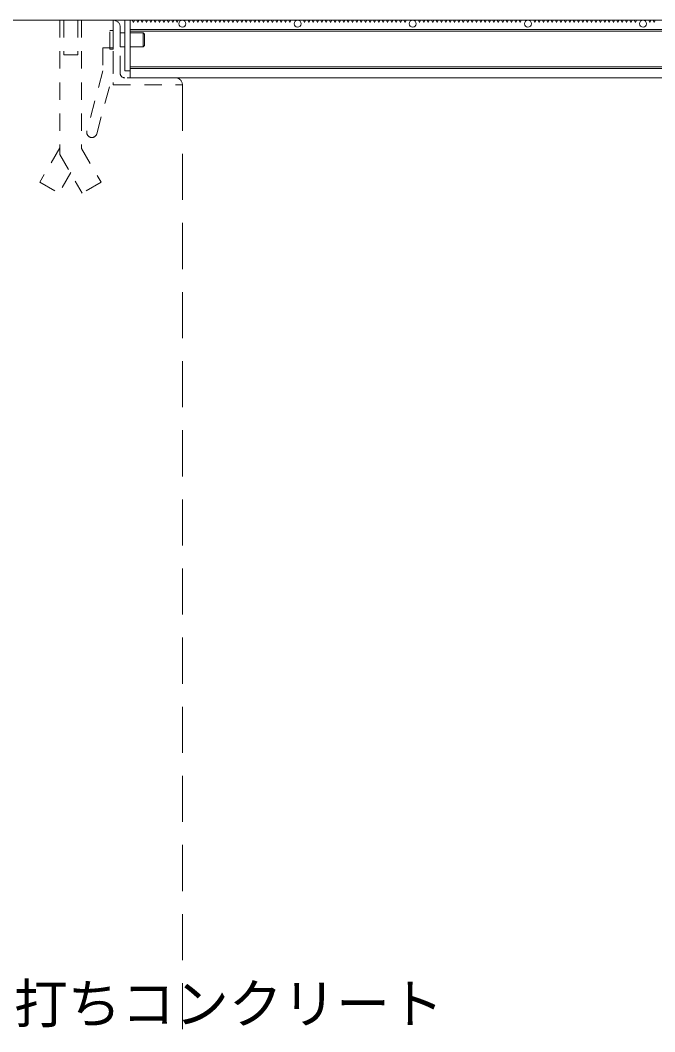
# Model space of a CAD drawing. Units: millimetres at full size; details may follow other scales. Extents: x 77366 to 106166, y -28085 to 6898.
# Drawn here: x 102975 to 103526, y -3610 to -2732 of the extents above; entities that cross this region are included whole.
import ezdxf
from ezdxf.enums import TextEntityAlignment as Align

# ---------------------------------------------------------------- set-up
doc = ezdxf.new("R2010")
doc.units = ezdxf.units.MM
doc.header["$LTSCALE"] = 50
doc.linetypes.add('USER1', pattern=[0.54, 0.3, -0.24])
doc.linetypes.add('USER2', pattern=[1.2, 0.8, -0.4])
for name, color, linetype, lineweight in [('受枠', 3, 'USER2', 9), ('引出線', 4, 'Continuous', 13), ('本体', 2, 'Continuous', 20), ('ｲﾝｻｰﾄ', 3, 'USER1', 9), ('ｸﾞﾚｰﾁﾝｸﾞ', 7, 'Continuous', 5)]:
    doc.layers.add(name, color=color, linetype=linetype, lineweight=lineweight)
doc.styles.add('ＭＳ ゴシック', font='')
doc.styles.get('ＭＳ ゴシック').set_extended_font_data('MS Gothic')

msp = doc.modelspace()

# ---------------------------------------------------------------- linework, layer by layer
at = {"layer": '受枠', "linetype": 'USER1'}
for p, q in [((103055.8, -2731.94), (103055.8, -2787.94)), ((103061.8, -2777.94), (103061.8, -2737.94)), ((103052.8, -2756.94), (103052.8, -2740.94)), ((103055.8, -2740.94), (103052.8, -2740.94)), ((103055.8, -2756.94), (103055.8, -2740.94)), ((103061.8, -2754.94), (103061.8, -2742.94)), ((103061.8, -2742.94), (103065.8, -2742.94)), ((103065.8, -2754.94), (103065.8, -2742.94)), ((103070.3, -2754.94), (103070.3, -2742.94)), ((103070.3, -2742.94), (103081.8, -2742.94)), ((103081.8, -2754.94), (103081.8, -2742.94)), ((103082.8, -2743.94), (103081.8, -2742.94)), ((103082.8, -2753.94), (103082.8, -2743.94)), ((103055.8, -2755.94), (103046.8, -2755.94)), ((103046.8, -2755.94), (103046.8, -2775.94)), ((103055.8, -2756.94), (103052.8, -2756.94)), ((103055.8, -2775.94), (103055.8, -2755.94)), ((103061.8, -2754.94), (103065.8, -2754.94)), ((103070.3, -2754.94), (103081.8, -2754.94)), ((103081.8, -2754.94), (103082.8, -2753.94)), ((103046.8, -2775.94), (103032.82, -2828.1)), ((103041.51, -2830.43), (103055.49, -2778.27)), ((103109.8, -2781.94), (103065.8, -2781.94)), ((103055.8, -2787.94), (103115.8, -2787.94))]:
    msp.add_line(p, q, dxfattribs=at)
for centre, radius, start, end in [((103055.8, -2737.94), 6, 0, 90), ((103046.8, -2775.94), 9, 345, 0), ((103065.8, -2777.94), 4, 180, 270), ((103109.8, -2787.94), 6, 0, 90), ((103037.17, -2829.26), 4.5, 165, 345)]:
    msp.add_arc(centre, radius, start, end, dxfattribs=at)
at = {"layer": '本体'}
msp.add_line((102921.8, -2731.94), (103909.8, -2731.94), dxfattribs=at)
at = {"layer": '本体', "linetype": 'USER2', "lineweight": 9}
msp.add_line((103115.8, -2787.94), (103115.8, -3931.94), dxfattribs=at)
at = {"layer": 'ｲﾝｻｰﾄ'}
for p, q in [((103009.3, -2731.94), (103009.3, -2848.41)), ((103009.3, -2731.94), (103028.3, -2731.94)), ((103012.72, -2731.94), (103012.72, -2761.94)), ((103024.88, -2731.94), (103024.88, -2761.94)), ((103028.3, -2731.94), (103028.3, -2843.32)), ((103012.72, -2761.94), (103024.88, -2761.94)), ((103009.3, -2842.61), (102992.08, -2872.44)), ((103028.3, -2843.32), (103045.21, -2872.62)), ((103009.3, -2848.41), (103028.75, -2882.12)), ((103018.8, -2864.16), (103008.53, -2881.94)), ((102992.08, -2872.44), (103008.53, -2881.94)), ((103045.21, -2872.62), (103028.75, -2882.12))]:
    msp.add_line(p, q, dxfattribs=at)
at = {"layer": 'ｸﾞﾚｰﾁﾝｸﾞ'}
for p, q in [((103065.8, -2731.94), (103070.3, -2731.94)), ((103065.8, -2731.94), (103065.8, -2775.94)), ((103070.3, -2731.94), (103761.3, -2731.94)), ((103070.3, -2731.94), (103070.3, -2781.94)), ((103070.3, -2731.94), (103072.3, -2731.94)), ((103070.3, -2731.94), (103070.3, -2775.94)), ((103072.3, -2731.94), (103073.2, -2734.04)), ((103073.2, -2734.04), (103074.1, -2731.94)), ((103074.1, -2731.94), (103076.1, -2731.94)), ((103076.1, -2731.94), (103077, -2734.04)), ((103077, -2734.04), (103077.9, -2731.94)), ((103077.9, -2731.94), (103079.9, -2731.94)), ((103079.9, -2731.94), (103080.8, -2734.04)), ((103080.8, -2734.04), (103081.7, -2731.94)), ((103081.7, -2731.94), (103083.7, -2731.94)), ((103083.7, -2731.94), (103084.6, -2734.04)), ((103084.6, -2734.04), (103085.5, -2731.94)), ((103085.5, -2731.94), (103087.5, -2731.94)), ((103087.5, -2731.94), (103088.4, -2734.04)), ((103088.4, -2734.04), (103089.3, -2731.94)), ((103089.3, -2731.94), (103091.3, -2731.94)), ((103091.3, -2731.94), (103092.2, -2734.04)), ((103092.2, -2734.04), (103093.1, -2731.94)), ((103093.1, -2731.94), (103095.1, -2731.94)), ((103095.1, -2731.94), (103096, -2734.04)), ((103096, -2734.04), (103096.9, -2731.94)), ((103096.9, -2731.94), (103098.9, -2731.94)), ((103098.9, -2731.94), (103099.8, -2734.04)), ((103099.8, -2734.04), (103100.7, -2731.94)), ((103100.7, -2731.94), (103102.7, -2731.94)), ((103102.7, -2731.94), (103103.6, -2734.04)), ((103103.6, -2734.04), (103104.5, -2731.94)), ((103104.5, -2731.94), (103106.5, -2731.94)), ((103106.5, -2731.94), (103107.4, -2734.04)), ((103107.4, -2734.04), (103108.3, -2731.94)), ((103108.3, -2731.94), (103110.3, -2731.94)), ((103110.3, -2731.94), (103111.2, -2734.04)), ((103111.2, -2734.04), (103112.1, -2731.94)), ((103118.8, -2731.94), (103120.8, -2731.94)), ((103120.8, -2731.94), (103121.7, -2734.04)), ((103121.7, -2734.04), (103122.6, -2731.94)), ((103122.6, -2731.94), (103124.6, -2731.94)), ((103124.6, -2731.94), (103125.5, -2734.04)), ((103125.5, -2734.04), (103126.4, -2731.94)), ((103126.4, -2731.94), (103128.4, -2731.94)), ((103128.4, -2731.94), (103129.3, -2734.04)), ((103129.3, -2734.04), (103130.2, -2731.94)), ((103130.2, -2731.94), (103132.2, -2731.94)), ((103132.2, -2731.94), (103133.1, -2734.04)), ((103133.1, -2734.04), (103134, -2731.94)), ((103134, -2731.94), (103136, -2731.94)), ((103136, -2731.94), (103136.9, -2734.04)), ((103136.9, -2734.04), (103137.8, -2731.94)), ((103137.8, -2731.94), (103139.8, -2731.94)), ((103139.8, -2731.94), (103140.7, -2734.04)), ((103140.7, -2734.04), (103141.6, -2731.94)), ((103141.6, -2731.94), (103143.6, -2731.94)), ((103143.6, -2731.94), (103144.5, -2734.04)), ((103144.5, -2734.04), (103145.4, -2731.94)), ((103145.4, -2731.94), (103147.4, -2731.94)), ((103147.4, -2731.94), (103148.3, -2734.04)), ((103148.3, -2734.04), (103149.2, -2731.94)), ((103149.2, -2731.94), (103151.2, -2731.94)), ((103151.2, -2731.94), (103152.1, -2734.04)), ((103152.1, -2734.04), (103153, -2731.94)), ((103153, -2731.94), (103155, -2731.94)), ((103155, -2731.94), (103155.9, -2734.04)), ((103155.9, -2734.04), (103156.8, -2731.94)), ((103156.8, -2731.94), (103158.8, -2731.94)), ((103158.8, -2731.94), (103159.7, -2734.04)), ((103159.7, -2734.04), (103160.6, -2731.94)), ((103160.6, -2731.94), (103162.6, -2731.94)), ((103162.6, -2731.94), (103163.5, -2734.04)), ((103163.5, -2734.04), (103164.4, -2731.94)), ((103164.4, -2731.94), (103166.4, -2731.94)), ((103166.4, -2731.94), (103167.3, -2734.04)), ((103167.3, -2734.04), (103168.2, -2731.94)), ((103168.2, -2731.94), (103170.2, -2731.94)), ((103170.2, -2731.94), (103171.1, -2734.04)), ((103171.1, -2734.04), (103172, -2731.94)), ((103172, -2731.94), (103174, -2731.94)), ((103174, -2731.94), (103174.9, -2734.04)), ((103174.9, -2734.04), (103175.8, -2731.94)), ((103175.8, -2731.94), (103177.8, -2731.94)), ((103177.8, -2731.94), (103178.7, -2734.04)), ((103178.7, -2734.04), (103179.6, -2731.94)), ((103179.6, -2731.94), (103181.6, -2731.94)), ((103181.6, -2731.94), (103182.5, -2734.04)), ((103182.5, -2734.04), (103183.4, -2731.94)), ((103183.4, -2731.94), (103185.4, -2731.94)), ((103185.4, -2731.94), (103186.3, -2734.04)), ((103186.3, -2734.04), (103187.2, -2731.94)), ((103187.2, -2731.94), (103189.2, -2731.94)), ((103189.2, -2731.94), (103190.1, -2734.04)), ((103190.1, -2734.04), (103191, -2731.94)), ((103191, -2731.94), (103193, -2731.94)), ((103193, -2731.94), (103193.9, -2734.04)), ((103193.9, -2734.04), (103194.8, -2731.94)), ((103194.8, -2731.94), (103196.8, -2731.94)), ((103196.8, -2731.94), (103197.7, -2734.04)), ((103197.7, -2734.04), (103198.6, -2731.94)), ((103198.6, -2731.94), (103200.6, -2731.94)), ((103200.6, -2731.94), (103201.5, -2734.04)), ((103201.5, -2734.04), (103202.4, -2731.94)), ((103202.4, -2731.94), (103204.4, -2731.94)), ((103204.4, -2731.94), (103205.3, -2734.04)), ((103205.3, -2734.04), (103206.2, -2731.94)), ((103206.2, -2731.94), (103208.2, -2731.94)), ((103208.2, -2731.94), (103209.1, -2734.04)), ((103209.1, -2734.04), (103210, -2731.94)), ((103210, -2731.94), (103212.8, -2731.94)), ((103218.8, -2731.94), (103220.8, -2731.94)), ((103220.8, -2731.94), (103221.7, -2734.04)), ((103221.7, -2734.04), (103222.6, -2731.94)), ((103222.6, -2731.94), (103224.6, -2731.94)), ((103224.6, -2731.94), (103225.5, -2734.04)), ((103225.5, -2734.04), (103226.4, -2731.94)), ((103226.4, -2731.94), (103228.4, -2731.94)), ((103228.4, -2731.94), (103229.3, -2734.04)), ((103229.3, -2734.04), (103230.2, -2731.94)), ((103230.2, -2731.94), (103232.2, -2731.94)), ((103232.2, -2731.94), (103233.1, -2734.04)), ((103233.1, -2734.04), (103234, -2731.94)), ((103234, -2731.94), (103236, -2731.94)), ((103236, -2731.94), (103236.9, -2734.04)), ((103236.9, -2734.04), (103237.8, -2731.94)), ((103237.8, -2731.94), (103239.8, -2731.94)), ((103239.8, -2731.94), (103240.7, -2734.04)), ((103240.7, -2734.04), (103241.6, -2731.94)), ((103241.6, -2731.94), (103243.6, -2731.94)), ((103243.6, -2731.94), (103244.5, -2734.04)), ((103244.5, -2734.04), (103245.4, -2731.94)), ((103245.4, -2731.94), (103247.4, -2731.94)), ((103247.4, -2731.94), (103248.3, -2734.04)), ((103248.3, -2734.04), (103249.2, -2731.94)), ((103249.2, -2731.94), (103251.2, -2731.94)), ((103251.2, -2731.94), (103252.1, -2734.04)), ((103252.1, -2734.04), (103253, -2731.94)), ((103253, -2731.94), (103255, -2731.94)), ((103255, -2731.94), (103255.9, -2734.04)), ((103255.9, -2734.04), (103256.8, -2731.94)), ((103256.8, -2731.94), (103258.8, -2731.94)), ((103258.8, -2731.94), (103259.7, -2734.04)), ((103259.7, -2734.04), (103260.6, -2731.94)), ((103260.6, -2731.94), (103262.6, -2731.94)), ((103262.6, -2731.94), (103263.5, -2734.04)), ((103263.5, -2734.04), (103264.4, -2731.94)), ((103264.4, -2731.94), (103266.4, -2731.94)), ((103266.4, -2731.94), (103267.3, -2734.04)), ((103267.3, -2734.04), (103268.2, -2731.94)), ((103268.2, -2731.94), (103270.2, -2731.94)), ((103270.2, -2731.94), (103271.1, -2734.04)), ((103271.1, -2734.04), (103272, -2731.94)), ((103272, -2731.94), (103274, -2731.94)), ((103274, -2731.94), (103274.9, -2734.04)), ((103274.9, -2734.04), (103275.8, -2731.94)), ((103275.8, -2731.94), (103277.8, -2731.94)), ((103277.8, -2731.94), (103278.7, -2734.04)), ((103278.7, -2734.04), (103279.6, -2731.94)), ((103279.6, -2731.94), (103281.6, -2731.94)), ((103281.6, -2731.94), (103282.5, -2734.04)), ((103282.5, -2734.04), (103283.4, -2731.94)), ((103283.4, -2731.94), (103285.4, -2731.94)), ((103285.4, -2731.94), (103286.3, -2734.04)), ((103286.3, -2734.04), (103287.2, -2731.94)), ((103287.2, -2731.94), (103289.2, -2731.94)), ((103289.2, -2731.94), (103290.1, -2734.04)), ((103290.1, -2734.04), (103291, -2731.94)), ((103291, -2731.94), (103293, -2731.94)), ((103293, -2731.94), (103293.9, -2734.04)), ((103293.9, -2734.04), (103294.8, -2731.94)), ((103294.8, -2731.94), (103296.8, -2731.94)), ((103296.8, -2731.94), (103297.7, -2734.04)), ((103297.7, -2734.04), (103298.6, -2731.94)), ((103298.6, -2731.94), (103300.6, -2731.94)), ((103300.6, -2731.94), (103301.5, -2734.04)), ((103301.5, -2734.04), (103302.4, -2731.94)), ((103302.4, -2731.94), (103304.4, -2731.94)), ((103304.4, -2731.94), (103305.3, -2734.04)), ((103305.3, -2734.04), (103306.2, -2731.94)), ((103306.2, -2731.94), (103308.2, -2731.94)), ((103308.2, -2731.94), (103309.1, -2734.04)), ((103309.1, -2734.04), (103310, -2731.94)), ((103310, -2731.94), (103312.8, -2731.94)), ((103318.8, -2731.94), (103320.8, -2731.94)), ((103320.8, -2731.94), (103321.7, -2734.04)), ((103321.7, -2734.04), (103322.6, -2731.94)), ((103322.6, -2731.94), (103324.6, -2731.94)), ((103324.6, -2731.94), (103325.5, -2734.04)), ((103325.5, -2734.04), (103326.4, -2731.94)), ((103326.4, -2731.94), (103328.4, -2731.94)), ((103328.4, -2731.94), (103329.3, -2734.04)), ((103329.3, -2734.04), (103330.2, -2731.94)), ((103330.2, -2731.94), (103332.2, -2731.94)), ((103332.2, -2731.94), (103333.1, -2734.04)), ((103333.1, -2734.04), (103334, -2731.94)), ((103334, -2731.94), (103336, -2731.94)), ((103336, -2731.94), (103336.9, -2734.04)), ((103336.9, -2734.04), (103337.8, -2731.94)), ((103337.8, -2731.94), (103339.8, -2731.94)), ((103339.8, -2731.94), (103340.7, -2734.04)), ((103340.7, -2734.04), (103341.6, -2731.94)), ((103341.6, -2731.94), (103343.6, -2731.94)), ((103343.6, -2731.94), (103344.5, -2734.04)), ((103344.5, -2734.04), (103345.4, -2731.94)), ((103345.4, -2731.94), (103347.4, -2731.94)), ((103347.4, -2731.94), (103348.3, -2734.04)), ((103348.3, -2734.04), (103349.2, -2731.94)), ((103349.2, -2731.94), (103351.2, -2731.94)), ((103351.2, -2731.94), (103352.1, -2734.04)), ((103352.1, -2734.04), (103353, -2731.94)), ((103353, -2731.94), (103355, -2731.94)), ((103355, -2731.94), (103355.9, -2734.04)), ((103355.9, -2734.04), (103356.8, -2731.94)), ((103356.8, -2731.94), (103358.8, -2731.94)), ((103358.8, -2731.94), (103359.7, -2734.04)), ((103359.7, -2734.04), (103360.6, -2731.94)), ((103360.6, -2731.94), (103362.6, -2731.94)), ((103362.6, -2731.94), (103363.5, -2734.04)), ((103363.5, -2734.04), (103364.4, -2731.94)), ((103364.4, -2731.94), (103366.4, -2731.94)), ((103366.4, -2731.94), (103367.3, -2734.04)), ((103367.3, -2734.04), (103368.2, -2731.94)), ((103368.2, -2731.94), (103370.2, -2731.94)), ((103370.2, -2731.94), (103371.1, -2734.04)), ((103371.1, -2734.04), (103372, -2731.94)), ((103372, -2731.94), (103374, -2731.94)), ((103374, -2731.94), (103374.9, -2734.04)), ((103374.9, -2734.04), (103375.8, -2731.94)), ((103375.8, -2731.94), (103377.8, -2731.94)), ((103377.8, -2731.94), (103378.7, -2734.04)), ((103378.7, -2734.04), (103379.6, -2731.94)), ((103379.6, -2731.94), (103381.6, -2731.94)), ((103381.6, -2731.94), (103382.5, -2734.04)), ((103382.5, -2734.04), (103383.4, -2731.94)), ((103383.4, -2731.94), (103385.4, -2731.94)), ((103385.4, -2731.94), (103386.3, -2734.04)), ((103386.3, -2734.04), (103387.2, -2731.94)), ((103387.2, -2731.94), (103389.2, -2731.94)), ((103389.2, -2731.94), (103390.1, -2734.04)), ((103390.1, -2734.04), (103391, -2731.94)), ((103391, -2731.94), (103393, -2731.94)), ((103393, -2731.94), (103393.9, -2734.04)), ((103393.9, -2734.04), (103394.8, -2731.94)), ((103394.8, -2731.94), (103396.8, -2731.94)), ((103396.8, -2731.94), (103397.7, -2734.04)), ((103397.7, -2734.04), (103398.6, -2731.94)), ((103398.6, -2731.94), (103400.6, -2731.94)), ((103400.6, -2731.94), (103401.5, -2734.04)), ((103401.5, -2734.04), (103402.4, -2731.94)), ((103402.4, -2731.94), (103404.4, -2731.94)), ((103404.4, -2731.94), (103405.3, -2734.04)), ((103405.3, -2734.04), (103406.2, -2731.94)), ((103406.2, -2731.94), (103408.2, -2731.94)), ((103408.2, -2731.94), (103409.1, -2734.04)), ((103409.1, -2734.04), (103410, -2731.94)), ((103410, -2731.94), (103412.8, -2731.94)), ((103418.8, -2731.94), (103420.8, -2731.94)), ((103420.8, -2731.94), (103421.7, -2734.04)), ((103421.7, -2734.04), (103422.6, -2731.94)), ((103422.6, -2731.94), (103424.6, -2731.94)), ((103424.6, -2731.94), (103425.5, -2734.04)), ((103425.5, -2734.04), (103426.4, -2731.94)), ((103426.4, -2731.94), (103428.4, -2731.94)), ((103428.4, -2731.94), (103429.3, -2734.04)), ((103429.3, -2734.04), (103430.2, -2731.94)), ((103430.2, -2731.94), (103432.2, -2731.94)), ((103432.2, -2731.94), (103433.1, -2734.04)), ((103433.1, -2734.04), (103434, -2731.94)), ((103434, -2731.94), (103436, -2731.94)), ((103436, -2731.94), (103436.9, -2734.04)), ((103436.9, -2734.04), (103437.8, -2731.94)), ((103437.8, -2731.94), (103439.8, -2731.94)), ((103439.8, -2731.94), (103440.7, -2734.04)), ((103440.7, -2734.04), (103441.6, -2731.94)), ((103441.6, -2731.94), (103443.6, -2731.94)), ((103443.6, -2731.94), (103444.5, -2734.04)), ((103444.5, -2734.04), (103445.4, -2731.94)), ((103445.4, -2731.94), (103447.4, -2731.94)), ((103447.4, -2731.94), (103448.3, -2734.04)), ((103448.3, -2734.04), (103449.2, -2731.94)), ((103449.2, -2731.94), (103451.2, -2731.94)), ((103451.2, -2731.94), (103452.1, -2734.04)), ((103452.1, -2734.04), (103453, -2731.94)), ((103453, -2731.94), (103455, -2731.94)), ((103455, -2731.94), (103455.9, -2734.04)), ((103455.9, -2734.04), (103456.8, -2731.94)), ((103456.8, -2731.94), (103458.8, -2731.94)), ((103458.8, -2731.94), (103459.7, -2734.04)), ((103459.7, -2734.04), (103460.6, -2731.94)), ((103460.6, -2731.94), (103462.6, -2731.94)), ((103462.6, -2731.94), (103463.5, -2734.04)), ((103463.5, -2734.04), (103464.4, -2731.94)), ((103464.4, -2731.94), (103466.4, -2731.94)), ((103466.4, -2731.94), (103467.3, -2734.04)), ((103467.3, -2734.04), (103468.2, -2731.94)), ((103468.2, -2731.94), (103470.2, -2731.94)), ((103470.2, -2731.94), (103471.1, -2734.04)), ((103471.1, -2734.04), (103472, -2731.94)), ((103472, -2731.94), (103474, -2731.94)), ((103474, -2731.94), (103474.9, -2734.04)), ((103474.9, -2734.04), (103475.8, -2731.94)), ((103475.8, -2731.94), (103477.8, -2731.94)), ((103477.8, -2731.94), (103478.7, -2734.04)), ((103478.7, -2734.04), (103479.6, -2731.94)), ((103479.6, -2731.94), (103481.6, -2731.94)), ((103481.6, -2731.94), (103482.5, -2734.04)), ((103482.5, -2734.04), (103483.4, -2731.94)), ((103483.4, -2731.94), (103485.4, -2731.94)), ((103485.4, -2731.94), (103486.3, -2734.04)), ((103486.3, -2734.04), (103487.2, -2731.94)), ((103487.2, -2731.94), (103489.2, -2731.94)), ((103489.2, -2731.94), (103490.1, -2734.04)), ((103490.1, -2734.04), (103491, -2731.94)), ((103491, -2731.94), (103493, -2731.94)), ((103493, -2731.94), (103493.9, -2734.04)), ((103493.9, -2734.04), (103494.8, -2731.94)), ((103494.8, -2731.94), (103496.8, -2731.94)), ((103496.8, -2731.94), (103497.7, -2734.04)), ((103497.7, -2734.04), (103498.6, -2731.94)), ((103498.6, -2731.94), (103500.6, -2731.94)), ((103500.6, -2731.94), (103501.5, -2734.04)), ((103501.5, -2734.04), (103502.4, -2731.94)), ((103502.4, -2731.94), (103504.4, -2731.94)), ((103504.4, -2731.94), (103505.3, -2734.04)), ((103505.3, -2734.04), (103506.2, -2731.94)), ((103506.2, -2731.94), (103508.2, -2731.94)), ((103508.2, -2731.94), (103509.1, -2734.04)), ((103509.1, -2734.04), (103510, -2731.94)), ((103510, -2731.94), (103512.8, -2731.94)), ((103518.8, -2731.94), (103520.8, -2731.94)), ((103520.8, -2731.94), (103521.7, -2734.04)), ((103521.7, -2734.04), (103522.6, -2731.94)), ((103522.6, -2731.94), (103524.6, -2731.94)), ((103524.6, -2731.94), (103525.5, -2734.04)), ((103525.5, -2734.04), (103526.4, -2731.94)), ((103070.3, -2739.94), (103761.3, -2739.94)), ((103070.3, -2741.44), (103761.3, -2741.44)), ((103070.3, -2772.44), (103761.3, -2772.44)), ((103070.3, -2773.94), (103761.3, -2773.94)), ((103065.8, -2775.94), (103070.3, -2775.94)), ((103070.3, -2781.94), (103761.3, -2781.94))]:
    msp.add_line(p, q, dxfattribs=at)
for centre in [(103115.8, -2734.94), (103215.8, -2734.94), (103315.8, -2734.94), (103415.8, -2734.94), (103515.8, -2734.94)]:
    msp.add_circle(centre, 3, dxfattribs=at)

# ---------------------------------------------------------------- texts
at = {"layer": '引出線', "style": 'ＭＳ ゴシック'}
msp.add_text('現場打ちコンクリート', height=34.18, dxfattribs=at).set_placement((103342.52, -3568.58), align=Align.TOP_RIGHT)

doc.saveas('drawing.dxf')
